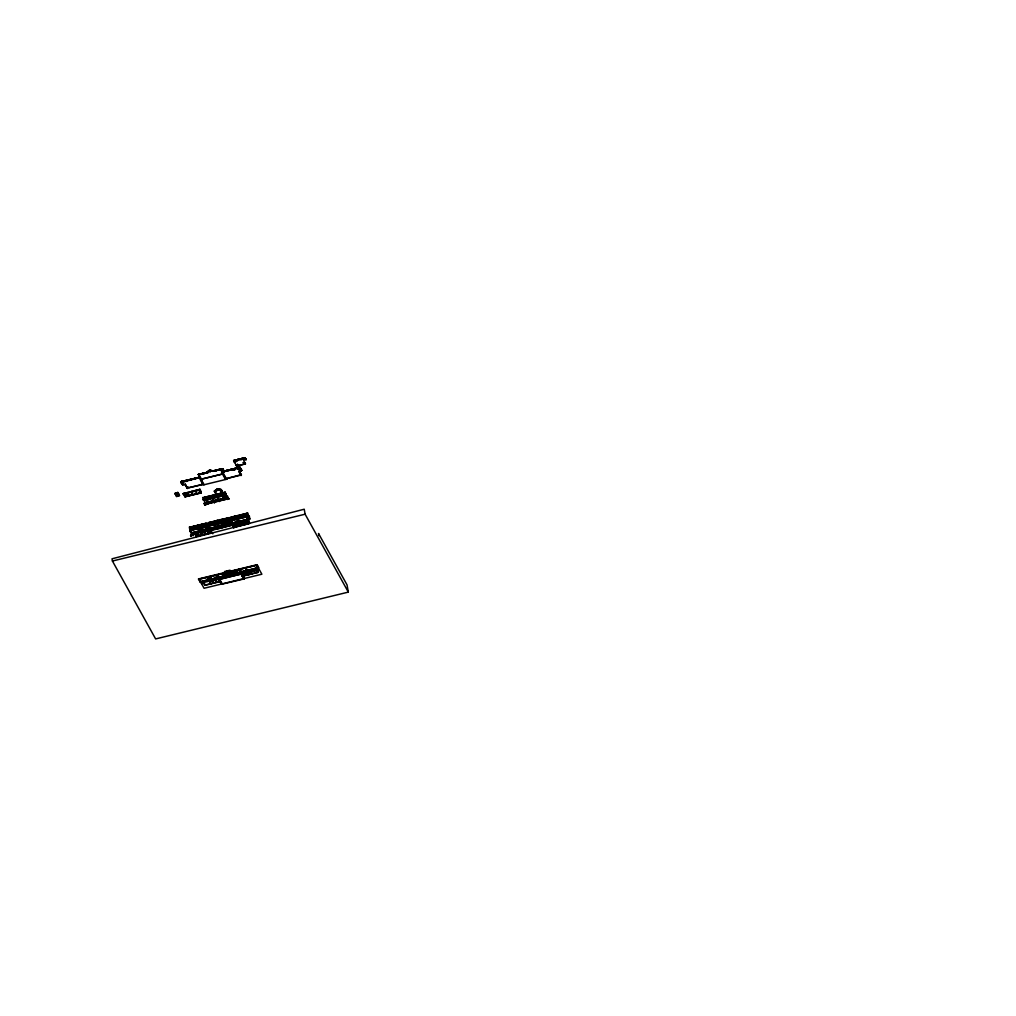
<?xml version="1.0" encoding="UTF-8"?>
<svg xmlns="http://www.w3.org/2000/svg" width="1016" height="1016" viewBox="0 0 1016 1016"><rect width="100%" height="100%" fill="white"/><g stroke="black" fill="none" stroke-linecap="round" stroke-linejoin="round"><path stroke-width="1.5" d="M199.657 524.802L200.762 527.139L199.111 527.533L198.691 525.196L199.403 525.031M202.54 524.256L203.238 524.104L203.657 526.44L202.006 526.821L201.587 524.497L202.552 524.091M214.922 521.094L215.938 521.018M221.882 519.405L222.91 519.328L223.329 521.653L221.666 522.046M234.912 516.395L235.61 516.242L236.029 518.566L234.379 518.96L233.959 516.623L234.925 516.23M246.469 513.588L247.18 513.423L247.587 515.76L245.936 516.153L245.516 513.817L246.482 513.423M210.287 471.741L209.626 471.907M218.542 522.605L218.542 523.519L218.529 522.402M218.338 521.449C217.145 522.694 220.37 524.345 219.189 523.367L219.342 521.449M218.618 523.037L217.132 523.786L216.662 521.195M209.753 471.297L210.274 471.716M218.046 521.068C221.513 520.065 215.786 521.602 219.456 521.221M219.316 520.916L218.186 521.195L218.923 520.967M223.812 495.402L224.346 498.373L222.428 492.912L224.841 492.328L227.52 499.389L228.867 499.059L228.194 497.522L208.204 502.285L209.118 501.421M214.821 500.113L213.843 501.256M218.186 521.627L218.757 523.354M218.529 522.338L218.554 523.494M218.465 523.1L218.491 522.923M220.586 526.72L220.967 528.066L208.153 530.466M184.963 481.089L183.185 481.076M185.128 484.251L187.312 488.251L187.516 487.553M218.961 521.399L219.697 523.1M219.215 522.77L219.697 523.202L219.202 522.516M219.57 522.503L219.519 523.253L219.05 521.386M183.109 493.814L183.591 493.306L184.861 496.875L201.231 492.887L200.025 489.318L183.109 493.814L200.025 489.318L201.181 492.747M185.572 492.824C184.429 493.116 187.173 493.941 186.779 496.405M186.055 493.166L186.538 492.595L187.744 496.164M187.516 492.468C186.119 492.544 189.357 494.03 188.659 495.833M195.199 490.487C194.031 490.576 196.939 492.519 196.355 493.916M199.2 489.953L200.177 491.833M213.22 470.954L221.463 468.986L222.199 470.408L221.12 468.859M191.681 534.467L192.088 535.229L190.983 536.054L190.589 535.356L192.532 533.616M190.589 535.343L192.57 533.768L192.075 535.165M190.983 536.067L192.926 534.327L190.881 532.409M209.702 470.268L206.515 472.567L209.626 470.256L213.322 470.954L209.575 470.04L206.502 472.554L207.734 472.186M246.126 459.74L245.085 457.873L233.604 460.565L236.601 466.039L245.466 463.88L243.51 460.286L246.113 459.651L245.072 457.784L234.048 460.451M233.782 460.883L234.493 460.337M233.909 461.112L235.141 460.172M233.998 461.277L235.585 460.045M234.086 461.429L237.782 459.473L234.429 462.051M234.213 461.658L236.69 459.765M234.302 461.823L237.122 459.638M234.594 462.369L238.671 459.232L241.922 459.232M234.683 462.521L240.424 458.838M236.284 465.404L237.528 464.452L237.934 465.62M236.372 465.557L237.388 464.668L237.744 465.671M236.499 465.785L237.122 465.087L237.363 465.76M216.129 494.271L214.351 491.058L217.475 488.823L221.107 489.407L222.885 492.62L220.409 492.138M216.179 494.335L214.401 491.122L217.526 488.925L221.259 489.699M214.503 491.35L217.64 489.115M214.617 491.541L217.691 489.217L221.374 489.903M214.719 491.731L217.792 489.407L221.539 490.195M214.833 491.935L217.996 489.547M214.884 492.023L218.008 489.801L221.64 490.385M182.804 484.784L181.153 481.584M180.835 481.965L181.572 481.508M180.962 482.206L182.156 481.394M181.089 482.435L182.829 481.254M181.166 482.549L182.601 481.216M181.292 482.79L184.569 480.911M181.356 482.905L183.223 481.635M181.483 483.133L183.718 481.622M181.546 483.248L183.959 481.609M182.321 484.657L185.433 484.645M186.83 487.655L187.973 486.867M186.957 487.883L187.769 487.172M187.02 487.998L184.937 484.264M218.402 520.814L219.088 520.649M207.963 502.679L208.877 503.491L227.419 498.996L226.72 497.573L205.308 502.882M221.475 526.834L222.326 527.736L233.464 524.815L222.199 527.495M190.97 530.441L189.865 531L190.729 532.524M233.794 460.527L234.709 460.286M234.76 460.286L236.245 459.88M237.465 459.638L239.192 459.118M240.157 458.978L241.656 458.559M244.285 457.962L241.503 458.648L245.593 458.724M177.825 492.455L175.006 493.382L176.721 496.532L179.591 495.605L177.825 492.468L175.019 493.408L176.746 496.519M175.235 493.789L178.041 492.862M175.451 494.182L178.257 493.243M175.666 494.576L178.473 493.636M175.882 494.97L178.689 494.03M176.098 495.351L178.905 494.411M176.314 495.745L179.121 494.805M176.53 496.138L179.337 495.198M230.861 469.9L234.239 468.871M233.617 460.654L245.085 457.873M198.311 474.548L206.82 472.542L198.285 474.409L200.33 474.497M209.652 470.37L213.017 471.183L223.164 468.947L224.244 471.881M207.848 472.669L198.717 474.777L199.085 476.021L198.285 474.409M209.677 470.497L213.081 471.297L223.164 468.947M199.441 478.117L203.149 484.81L200.431 477.33L180.683 481.736L183.49 481.127M180.785 481.813L199.339 477.609L181.394 482.498M241.706 470.51L240.03 467.258L221.513 471.805L239.865 467.309M180.988 481.965L200.431 477.33M222.974 471.856L221.513 471.767L240.03 467.258L236.741 468.262L238.239 468.897M221.666 472.25L239.713 467.868L241.148 470.141M223.469 473.735L201.041 479.247L223.469 473.799M223.825 474.155L225.463 479.387L221.755 472.707M238.811 471.678L241.77 470.408L240.398 469.824L240.716 470.662M203.124 484.251L188.557 487.794L203.111 484.416M225.438 478.841L240.97 474.739M225.374 478.93L241.452 474.942L240.322 474.472L240.576 475.158M203.822 484.81L226.949 479.184M200.393 491.782L200.736 492.912L185.128 496.71L184.023 493.306L183.642 494.017L199.25 490.22M186.499 496.087L200.685 492.646L199.631 489.522M203.454 497.522L206.096 496.875L208.686 503.542L206.032 504.19L203.949 500.278L206.591 499.643L208.877 503.491M211.595 495.541L206.299 496.837L206.82 499.796L212.09 498.31L206.781 499.593L208.229 502.577M211.925 495.465L216.357 494.386M222.58 495.973L217.234 497.269L216.7 494.297L222.047 493.001L223.901 498.361L222.542 495.77L217.195 497.065L219.418 501.447L218.275 500.177L213.804 501.205M213.982 496.875L213.678 495.148L212.471 495.427L212.789 497.167M216.751 494.398L218.402 494.005L218.745 495.922M219.989 495.63L219.634 493.687L221.285 493.306L221.628 495.224M204.191 497.611L205.511 497.294M207.086 496.9L208.394 496.583L208.737 498.335L208.344 496.799M210.299 497.764L210.033 496.24C212.217 494.487 211.468 500.151 211.341 495.795M212.725 495.567C214.617 495.262 211.43 495.973 213.119 497.269M215.062 496.646L214.757 495.071L215.557 494.983M216.941 494.513C220.256 493.865 215.265 494.779 217.297 496.1M219.837 493.801C223.152 493.166 218.161 494.081 220.193 495.402M222.949 493.052L224.257 492.735M211.366 496.151L210.033 496.24M205.575 497.904L204.381 498.183L205.588 497.916M213.589 495.948L212.865 496.113L213.601 495.973M214.884 495.63L215.621 495.452L214.973 495.706M221.209 494.094L220.015 494.373L221.221 494.119M223.139 493.624L224.333 493.344L223.215 493.7M212.979 496.43L213.424 497.053M223.253 493.928L223.914 494.5M203.111 499.542L225.641 493.979M225.692 494.233L203.136 499.694L225.73 494.386M216.852 497.142L212.458 498.424L216.852 497.142L219.037 501.536M206.629 499.847L203.949 500.278M222.961 495.871L225.374 495.287M222.593 497.065L225.463 496.38M209.715 501.714L213.411 500.697L214.605 502.615L212.42 498.221M223.863 498.158L213.538 501.51M204.013 503.403L207.924 502.031L205.27 502.679L206.032 504.609L204.686 504.939L204.013 503.403L205.448 503.555M228.867 499.059L226.847 497.853M205.461 504.33L204.686 504.939M208.839 503.288L228.778 498.577M190.03 527.304L190.817 526.948M190.97 527.075L191.681 526.91L192.088 529.247L190.436 529.641M193.611 526.44L192.913 526.593L193.332 528.942L194.983 528.536L194.564 526.199L193.865 526.364M196.507 525.742L195.809 525.894L196.228 528.244L197.879 527.837L197.447 525.501L196.761 525.666M205.181 523.634L204.483 523.786L204.902 526.136L206.54 525.729L206.121 523.392L205.423 523.558M209.461 522.58L210.16 522.415L210.579 524.751L208.928 525.145L209.131 522.491M212.344 521.881L213.055 521.716L213.462 524.053L211.811 524.447L211.404 522.11L212.103 521.945M214.998 521.246L214.287 521.411L214.706 523.748M221.679 522.059L221.259 519.709L221.958 519.557M224.854 518.846L224.142 519.011L224.561 521.36L226.212 520.954L225.793 518.617L225.095 518.782M228.219 518.02L228.917 517.868L229.337 520.192L227.673 520.586L227.266 518.249L227.965 518.096M231.775 517.169L231.064 517.335L231.496 519.671M232.016 517.093L232.727 516.941L233.134 519.278L231.483 519.659M237.554 515.76L236.855 515.925L237.274 518.274L238.912 517.868L238.493 515.531L237.795 515.696M240.449 515.061L239.738 515.226L240.157 517.563L241.808 517.169L241.389 514.82L240.69 514.998M243.332 514.363L242.634 514.515L243.053 516.865L244.704 516.458L244.285 514.121L243.586 514.287M195.923 525.958L197.371 525.602C199.225 528.13 195.148 529.298 195.999 526.009M198.806 525.259L200.266 524.904M201.701 524.561L203.149 524.205M208.623 522.872L210.071 522.516L210.426 524.764L209.956 522.808M211.506 522.173L212.966 521.818L213.322 524.065L212.852 522.11M216.129 523.227L214.998 523.659L214.541 521.551L215.862 521.119C215.989 526.161 216.916 520.167 214.592 521.64M219.697 520.37L222.186 525.145M221.374 519.773L222.821 519.43M225.717 518.719L224.257 519.074L224.638 521.233M227.381 518.325L228.829 517.97L229.184 520.217L228.714 518.262M235.521 516.344L234.074 516.687L234.455 518.846M238.417 515.633L236.957 515.988L237.35 518.147M244.196 514.236L242.748 514.591L243.129 516.738M193.218 526.834L194.386 526.466M199.009 525.424C202.844 524.612 198.285 529.958 199.072 525.564M201.892 524.726C203.632 523.24 204.445 527.228 202.184 526.567L201.841 524.65L202.222 526.656M208.813 523.05L209.982 522.668M211.709 522.338L212.865 521.97M216.51 521.195L218.605 520.675M218.846 520.624L220.942 520.116M221.336 520.014L226.631 518.731M227.571 518.49L228.74 518.122M230.873 517.703L236.169 516.42M236.55 516.318L247.345 513.702M190.449 528.231L191.656 527.952M193.421 527.583L194.539 527.253M197.434 526.555L196.342 527.126M199.123 526.136L200.317 525.844M202.082 525.488L203.213 525.145M204.902 524.726L206.108 524.447M208.94 523.748L210.134 523.469M211.823 523.05L213.03 522.757M214.719 522.338L215.913 522.059M221.679 520.649L222.885 520.37M225.768 519.659L224.65 520.001M227.698 519.189L228.892 518.909M231.496 518.262L232.689 517.982M234.391 517.563L235.585 517.284M237.35 516.915L238.481 516.572M240.17 516.153L241.364 515.874M244.259 515.175L243.129 515.506M245.948 514.756L247.155 514.477M212.446 523.227L212.636 524.091M227.19 519.646L229.603 519.062M227.228 519.849L229.641 519.265M191.846 529.107L190.729 529.552L190.221 527.418L191.592 527.012L191.859 529.12M193.51 528.676L194.843 528.561L194.488 526.313L193.027 526.669L193.561 528.764M208.877 523.177L209.22 525.069L210.35 524.637M211.773 522.478L212.103 524.358L213.233 523.938M223.177 521.665L221.971 521.97L221.628 520.078M227.635 518.617L227.978 520.51L229.108 520.078M231.559 519.557L231.178 517.398L232.639 517.042C234.607 519.366 230.556 520.751 231.432 517.601M238.684 517.754L237.554 518.173L237.109 516.077M244.221 514.591C245.77 516.153 242.38 518.185 242.888 514.68M245.885 514.083L246.228 516.077L247.447 515.772M214.706 523.735L216.357 523.354M219.926 523.1L221.272 522.77L221.793 523.621M189.332 527.05L189.941 530.454L217.449 523.913L219.519 527.469M221.044 523.202L248.336 516.28L249.86 519.024C242.227 521.919 240.932 522.275 241.351 521.03M201.524 527.875L200.914 524.472L198.222 525.12L198.819 528.536L201.587 527.85M207.112 526.517L206.502 523.113L201.206 524.396L201.816 527.812L207.112 526.517L208.534 529.095L207.074 526.313M221.45 522.935L220.853 519.62L216.421 520.7L216.967 524.167L221.399 523.1L222.377 524.98M221.856 522.948L227.241 521.678L226.543 518.236L221.247 519.532L222.136 523.316M229.946 520.979L227.533 521.564L226.924 518.147L229.337 517.563L231.292 523.265M247.866 516.623L237.071 519.24L236.461 515.836L247.256 513.207L249.161 518.96L199.962 530.581M199.009 528.739L201.714 528.079M222.072 523.202L227.368 521.919M199.149 528.968L201.841 528.32M221.628 523.558L227.508 522.148M199.276 529.209L201.968 528.549M221.64 523.659L227.635 522.389M199.403 529.438L202.095 528.79M237.185 520.23L236.652 519.138M221.933 524.04L227.762 522.618M199.53 529.679L202.235 529.019M222.059 524.269L227.889 522.846M237.452 520.573L238.595 522.834M202.654 529.184C193.624 530.352 206.032 531.063 201.778 527.609M222.186 524.497L228.016 523.088M217.513 525.767L216.611 524.002M222.326 524.739L228.156 523.316M229.845 523.189L231 522.656M202.908 529.654L199.669 530.657L208.369 528.65M228.282 523.558L218.097 526.021M231.026 522.783L228.651 523.57L231.064 522.986M199.796 530.733L191.935 532.867L199.885 530.898M198.793 528.333L200.089 530.67L201.066 530.797M218.3 526.39L222.783 525.577L222.491 524.739M227.063 521.462L228.448 523.989L222.428 525.247M249.161 518.96L238.366 521.576L237.033 519.036M189.941 530.454L191.465 533.21L193.98 532.536M241.071 521.17L200.266 530.797L201.016 531.965M194.107 532.714L196.151 536.537L211.684 532.765M200.533 531.292L241.198 521.411M246.748 519.722L247.51 519.913L247.244 518.49M241.325 521.64L200.635 531.457M194.945 533.044C193.637 533.044 196.85 534.238 196.621 536.194L201.981 534.67L196.621 536.194M244.462 521.818L247.498 521.081L247.256 519.201M200.673 532.46L241.452 521.881M247.231 520.598L247.307 518.224M192.138 534.149L192.278 534.911M241.986 522.034L247.371 520.725M191.44 535.813L191.021 534.975L191.91 534.34M195.186 533.616L200.635 532.257M200.927 532.181L201.701 532.003M204.495 531.317C200.889 532.105 205.334 531.089 205.003 534.149L202.298 534.81L200.965 532.397M205.181 530.974L207.328 530.631L208.28 533.349L210.845 532.524L208.242 533.146M210.566 529.793L220.561 527.05M232.575 524.535L232.194 523.253M233.197 524.345C244.373 522.719 231.737 523.43 233.502 525.018M238.163 523.177L247.459 520.878M192.722 534.594L194.78 533.946M201.613 531.838L195.161 533.413L241.63 522.338L240.932 520.941M203.911 531.457L203.848 529.958M204.419 529.819L205.296 531.343L206.705 530.784L208.28 533.349M208.242 530.619L209.499 530.098M220.713 527.596L209.982 529.933M222.059 527.266L232.499 524.256L232.639 525.209M237.376 521.805L238.252 523.329L243.307 522.11M200.508 532.028L201.13 532.689L200.889 531.927M239.128 523.735L243.738 522.542L241.186 523.164M247.828 521.538L244.437 522.3L247.802 521.627M201.384 533.146L202.298 534.81M233.731 527.812C230.429 524.688 235.56 523.519 234.582 526.961L237.198 526.123L234.582 526.961M237.223 526.326C234.29 524.116 238.138 523.037 237.515 526.25L240.132 525.399L237.515 526.25M239.281 523.862L238.798 524.332L240.449 523.545M211.214 530.835L210.096 531.317L211.214 530.835L212.789 533.794M232.537 525.653L239.344 523.977M193.18 535.75L192.964 534.238M197.104 535.127L198.311 534.822M197.18 535.305L198.438 535.076M202.26 534.606L205.003 534.149M203.264 530.098L205.257 533.87L208.077 533.4L205.283 534.086L203.949 531.66M240.424 525.336L243.116 524.675L240.462 525.539L239.446 523.583L240.462 525.539M248.425 521.157L248.844 523.507L243.446 524.815L242.468 523.062L243.408 524.612L248.806 523.291M248.018 523.938L234.15 527.38M211.734 533.095L210.795 531.152M234.163 527.647L232.994 525.539M112.42 561.023L305.118 514.21L348.323 592.112L155.626 638.924L112.42 561.023L112.027 558.8L304.228 509.219L305.118 514.21M198.628 579.247L227.266 572.529L198.679 579.336M228.498 571.995L257.023 565.074L258.547 567.817L256.045 568.427M228.549 572.084L257.073 565.163M207.607 577.507L210.312 576.847M228.244 576.466L225.73 572.91M228.549 572.262L227.152 572.326M226.174 572.91L230.162 571.83M207.747 577.736L210.439 577.088M230.67 571.97L235.966 570.687M226.86 573.151L229.362 572.541M236.233 571.144L230.353 572.554L236.106 570.916M207.874 577.977L210.566 577.317M208.001 578.206L210.706 577.545M230.53 572.795L236.36 571.386M208.128 578.434L210.833 577.787M230.657 573.037L236.487 571.614M208.255 578.675L210.96 578.015M230.797 573.265L236.614 571.856M226.631 574.535L225.26 572.846M230.924 573.494L236.753 572.084M208.521 579.145L211.214 578.485M226.784 574.815L226.72 575.488M231.051 573.735L236.88 572.313M227.787 574.827L230.289 574.218M231.089 573.875L230.34 572.452M231.712 573.837L237.007 572.554M217.678 577.507L200.317 581.901M217.97 577.444L219.304 577.291M237.528 572.694L220.561 576.809L221.31 578.155M240.805 571.894L243.294 571.462M258.242 567.665L244.64 571.144M200 581.825L258.674 567.576L257.086 564.706L198.412 578.968L200.165 582.003L202.667 581.393M202.844 581.711L203.124 581.05M209.131 580.047L249.796 570.179M256.223 568.744L255.346 568.363M209.271 580.288L249.923 570.408M250.05 570.636L208.979 580.555L208.356 579.45L211.633 578.65L214.071 583.032M203.098 582.181L205.397 585.14M209.525 580.758L250.177 570.878M256.476 569.214L257.62 572.452M250.317 571.106L209.525 581.546L207.531 577.151M203.327 582.587L251.917 570.738M256.705 569.62L252.781 570.535L253.238 571.348L256.553 570.548M201.473 583.59L203.543 583.082M251.244 571.5L219.062 579.425M257.2 570.052L259.271 569.544M256.489 570.42L253.162 570.624M211.176 583.73L209.791 582.016L210.795 583.832M248.171 572.58L249.187 572.338L247.828 572.529L248.945 574.561M251.168 571.856C255.067 570.789 247.282 572.643 250.876 571.919L251.841 573.85M242.418 574.218L243.878 574.002L242.481 574.332M248.006 572.859L247.383 573.011L248.069 572.986M204.686 585.153L220.053 581.419L221.793 584.34M220.878 581.508L204.851 585.33L202.501 581.216M242.265 576.313L258.229 572.364L255.74 568.261M221.005 581.749L221.78 584.073M221.729 584.225L244.335 578.866L241.478 573.722M188.278 480.06L192.532 479.222L190.703 479.247M244.234 457.975L245.199 458.025M243.395 458.165L245.326 458.254M242.57 458.356L245.466 458.483M242.011 458.483L245.542 458.648M241.668 459.448L238.709 459.321L241.109 459.804M237.808 467.805L238.646 467.69M237.236 467.944L237.909 467.906M236.652 468.084L237.426 468.059M236.08 468.224L236.931 468.211M235.496 468.363L236.385 468.351M234.632 468.579L235.814 468.49M234.061 468.719L234.95 468.694M233.477 468.859L234.366 468.846M232.893 468.998L233.858 468.986M232.321 469.138L233.375 469.138M231.458 469.341L232.88 469.29M230.873 469.494L234.81 469.9M230.302 469.633L231.661 469.659M220.548 468.998L222.872 469.024L223.952 471.945M229.718 469.773L231.165 469.798M219.964 469.138L222.009 469.227M229.146 469.913L230.683 469.951M219.393 469.278L221.424 469.367M228.27 470.116L230.188 470.103M218.808 469.43L220.853 469.519M227.698 470.256L229.337 470.319M218.237 469.57L220.269 469.659M227.114 470.395L228.765 470.459M217.361 469.773L219.697 469.798M226.543 470.535L228.181 470.599M225.666 470.751L227.609 470.738M225.387 470.827L226.733 470.941M215.049 470.332L217.094 470.421M223.939 471.17L225.577 471.221M214.186 470.548L216.51 470.56M223.355 471.31L225.006 471.361M213.601 470.687L215.646 470.776M222.491 471.526L224.422 471.513M213.322 470.764L215.075 470.916M221.92 471.665L223.558 471.716M206.096 472.516L208.128 472.605M205.511 472.656L207.556 472.745M204.94 472.796L206.972 472.885M202.908 473.291L204.953 473.38M202.336 473.431L204.381 473.52M201.46 473.634L203.797 473.659M200.889 473.774L202.933 473.862M198.869 474.269L200.901 474.358M198.501 477.355L200.139 477.406M197.929 477.495L199.568 477.545M197.053 477.698L198.984 477.685M196.482 477.85L198.12 477.901M195.898 477.99L197.549 478.041M195.326 478.13L196.964 478.18M194.742 478.269L196.393 478.32M193.878 478.473L195.809 478.46M193.294 478.612L194.945 478.663M192.722 478.752L194.361 478.815M192.138 478.892L193.789 478.955M191.567 479.031L193.192 479.095M190.119 479.387L191.529 479.425M189.548 479.527L190.856 479.552M188.963 479.666L190.195 479.679M188.1 479.882L189.522 479.819M187.516 480.022L188.519 480.009M186.36 480.301L187.376 480.619M185.788 480.441L186.969 481.216M184.912 480.657L186.093 480.568M184.341 480.797L185.23 480.771M181.737 481.419L182.562 481.305M239.433 467.449L240.182 467.55M238.951 467.589L240.322 467.779M238.455 467.741L240.449 468.02M237.122 468.427L240.97 468.947M237.49 468.579L241.033 469.062M240.106 469.697L241.541 470.002M240.856 470.014L241.681 470.23M232.334 469.455L234.747 469.786M239.852 474.269L241.173 474.447M240.221 474.421L241.3 474.675M218.072 489.903L221.755 490.576M218.173 490.093L221.806 490.677M242.938 462.598L245.021 463.017M243.688 462.953L245.237 463.41M244.678 463.982L244.45 463.309L245.262 463.842M244.45 463.309L245.453 463.791L236.601 466.039M215.786 496.443L215.684 494.64L214.503 494.932L214.821 496.672M223.279 494.601L222.999 493.077L224.231 492.798M225.984 520.84L225.73 519.074M207.416 498.462L207.137 496.938L208.356 496.646M205.74 498.869L205.562 497.205M204.546 499.199L204.254 497.637L205.473 497.357M241.376 475.043L239.179 471.043L241.211 475.094M238.773 471.195L240.995 475.615M221.412 468.795L222.161 470.141M247.828 516.42L249.123 518.757M247.333 515.62L247.028 513.613L245.631 513.88L246.024 516.039M224.536 475.425L226.657 479.26M247.244 518.579L247.472 519.252M247.345 519.633L249.53 523.57L248.92 520.154M247.193 520.395L248.844 523.507M243.865 516.496L243.637 515.391M244.539 522.554L244.094 521.741M238.43 515.988L238.671 517.716M243.154 524.878L242.176 523.126M224.841 492.328L226.212 494.792M240.843 520.967L241.49 522.135M237.833 516.776L238.087 517.906M240.259 521.106L240.906 522.275M228.041 499.262L227.559 496.037M239.687 521.246L240.335 522.415M239.103 521.386L239.751 522.554M238.531 521.525L239.179 522.694M220.662 489.547L222.314 492.519M209.575 470.04L210.083 470.967M235.547 516.7C237.287 518.096 233.477 520.408 234.328 516.89M239.09 523.532L240.17 525.602M236.791 521.945L237.477 523.519M236.22 522.084L236.868 523.253M220.586 494.309L220.751 495.224L220.637 494.259M217.475 488.823L218.224 490.195M235.636 522.224L236.284 523.392M235.064 522.376L235.712 523.545M235.128 523.685L234.607 522.668M232.054 518.173L232.308 519.303M233.909 522.656L234.556 523.824M218.592 495.948L218.211 494.246M233.324 522.795L233.972 523.964M256.68 564.871L261.874 574.218L204.064 588.264L198.869 578.917M217.691 495.021L217.894 495.948L217.742 494.957M256.476 565.264L257.937 567.906M214.884 490.944L216.535 493.928M231.356 520.421L233.363 524.04M230.696 520.56L232.207 523.126M233.21 525.094L232.778 524.18M233.401 525.437L234.404 527.24M230.403 520.624L231.864 523.126M231.623 523.265L232.207 524.32M229.908 520.776L231.331 523.342M231.953 524.447L221.945 526.91L222.326 527.736M232.499 525.45L233.705 527.609M256.172 568.185L258.356 572.122L242.989 575.856L244.513 578.599M216.179 496.519L216.205 497.281M231.013 523.354L231.661 524.523M256.096 569.303L257.835 572.452M214.757 495.071L215.506 494.894L215.824 496.507M228.308 519.366L228.498 520.23M230.429 523.494L231.076 524.662M229.857 523.634L230.505 524.802M229.273 523.773L229.921 524.942M227.495 521.36L228.879 523.85M227.114 521.449L228.41 523.786M228.702 523.913L229.349 525.082M215.341 500.342L218.186 499.542L218.364 500.329M228.117 524.053L228.765 525.221M226.492 521.602L227.787 523.938M226.073 520.967L224.854 521.259L224.523 519.379M212.814 497.522L212.916 498.081M225.133 519.862L225.336 520.954M227.546 524.192L228.194 525.361M225.908 521.741L227.203 524.078M226.962 524.332L227.609 525.501M213.563 500.774L214.605 502.615M225.336 521.881L226.631 524.218M198.577 474.345L199.326 475.679M212.09 498.31L214.122 502.221M226.39 524.472L227.038 525.64M199.962 477.291L204.114 484.734M224.752 522.021L226.047 524.358M225.806 524.612L226.454 525.78M222.847 519.786L223.088 521.551M224.18 522.16L225.476 524.497M225.234 524.751L225.882 525.92M223.596 522.3L224.892 524.637M249.758 569.722L250.8 571.195M250.901 571.779L252.057 573.862M249.568 569.76L250.406 571.284M224.65 524.904L225.298 526.072M249.568 569.963L250.215 571.132M223.025 522.44L224.32 524.777M224.079 525.043L224.726 526.212M222.441 522.58L223.736 524.916M248.996 570.103L249.644 571.271M223.495 525.183L224.142 526.351M248.412 570.243L249.06 571.411M221.818 522.732L223.164 525.056M222.504 524.84L223.571 526.491M247.828 570.382L248.488 571.551M219.608 519.875L220.243 523.354M221.018 523.037L222.987 526.631M245.681 567.88L246.266 568.935L245.3 567.969M245.453 567.88L246.075 568.985M246.367 569.519L246.951 570.573M248.018 572.491L249.161 574.561M221.628 525.361L222.415 526.771M221.056 525.501L221.831 526.91M246.101 570.802L246.888 572.135M220.612 525.882L221.259 527.05M217.462 520.395L218.097 523.875M245.516 570.941L246.215 572.3M204.953 498.119L205.105 498.996M219.901 525.793L220.675 527.19M244.945 571.094L245.593 572.262M219.316 525.932L220.104 527.329M244.361 571.233L245.008 572.402M199.238 490.131L200.736 492.912M246.215 575.043L245.415 573.621C249.428 572.732 242.786 574.053 245.135 573.697L245.923 575.12M243.789 571.373L244.437 572.541M216.916 523.9L218.948 527.609M216.967 524.167L218.262 526.186M243.205 571.513L243.853 572.681M217.665 525.907L217.945 526.542L209.944 528.663M205.499 504.736L208.686 503.542M217.716 526.58L218.364 527.749M242.634 571.652L243.281 572.821M217.145 526.72L217.792 527.888M242.049 571.792L242.697 572.961M216.56 526.86L217.208 528.028M239.992 569.265L242.214 573.278M239.674 569.278L241.224 572.059M241.795 573.113L242.189 573.811L231.013 576.529L229.781 574.51M243.383 575.97L242.341 574.078L241.186 574.37L243.751 579.006M214.592 524.497L216.637 528.168M239.395 569.354L243.091 576.034M214.44 524.523L215.735 526.86M239.103 569.417L240.64 572.198L238.544 569.608M215.405 527.139L216.052 528.307M238.811 569.493L241.059 573.557M241.478 574.294L244.043 578.93M214.821 527.291L215.468 528.46M239.738 572.351L240.386 573.519M214.249 527.431L214.897 528.599M239.166 572.491L239.814 573.659M213.665 527.571L214.312 528.739M238.582 572.63L239.23 573.799M213.093 527.71L213.741 528.879M238.011 572.77L238.658 573.938M212.509 527.85L213.157 529.019M236.144 570.205L237.604 572.846M235.915 570.192L238.176 574.256M235.75 570.293L237.223 572.935M209.499 523.659L209.69 524.726M212.585 529.158L211.963 528.168M236.855 573.049L237.503 574.218M235.217 570.598L236.512 572.935M211.353 528.13L212.001 529.298M236.271 573.189L236.919 574.357M234.632 570.738L235.928 573.075M211.43 529.438L210.579 528.295M235.699 573.329L236.347 574.497M234.061 570.878L235.356 573.215M210.198 528.409L210.845 529.577M235.115 573.481L235.763 574.65M185.306 484.188L187.617 488.582M208.521 525.971L209.944 528.536M233.477 571.017L234.772 573.354M209.652 528.612L210.236 529.654M234.442 573.443L235.28 574.954M209.334 528.625L207.861 526.11M232.905 571.157L234.201 573.494M207.569 526.174L210.083 530.708M210.388 531.254L211.277 532.854M233.959 573.761L234.607 574.929M205.943 523.646L204.775 524.015L205.169 525.856M210.058 531.114L210.884 532.727M232.321 571.297L233.617 573.634M208.471 528.828L209.08 529.946M233.388 573.9L234.036 575.069M231.75 571.437L233.045 573.773M207.886 528.968L208.534 530.136M232.804 574.04L233.451 575.208M231.165 571.589L232.461 573.926M207.315 529.107L207.963 530.276M230.492 571.17L229.959 570.217L224.472 571.551L225.006 572.503M232.219 574.18L232.88 575.348M180.683 481.686L182.626 484.924M230.594 571.729L231.889 574.065M230.454 571.576L230.873 572.326M206.731 529.247L207.366 530.835M230.137 571.602L230.505 572.516M231.216 573.735L232.397 575.666M206.159 529.387L206.807 530.555M229.743 572.046L231.712 575.628M205.575 529.526L206.223 530.695M229.438 572.478L231.14 575.767M229.21 572.668L230.048 574.192M202.578 525.336L202.832 526.466M205.003 529.679L205.651 530.847M227.216 570.878L230.378 576.567M229.21 574.65L229.984 576.047M228.625 574.789L229.667 576.859L218.491 579.565L218.097 578.866M183.642 494.017L185.128 496.71M227.089 573.189L227.94 574.7M228.054 574.929L228.829 576.326M201.816 527.812L202.692 529.387M226.733 573.138L227.711 574.891M201.486 527.672L202.781 530.009L202.095 530.352M201.295 527.723L202.59 530.06M202.692 530.238L203.34 531.406M200.711 527.863L202.857 531.724M227.114 575.399L225.641 572.745L226.543 574.561M227.774 576.605L226.682 574.84M200.139 528.003L202.184 531.685M226.441 575.577L227.089 576.745M199.555 528.142L201.739 532.206M225.869 575.716L226.517 576.885M198.984 528.282L200.279 530.619M200.279 530.822L201.092 532.473M225.285 575.856L225.933 577.037M197.282 525.755L196.177 526.263M198.819 528.536L199.657 529.908M198.501 528.396L199.415 530.187M199.631 530.441L200.279 531.762M201.054 533.019L202.019 534.873M223.317 573.494L224.612 575.831M224.714 576.009L225.361 577.177M223.177 573.519L224.472 575.869M196.799 526.745L197.041 527.875M224.041 575.97L224.879 577.482M177.127 492.697L178.88 495.821M223.558 576.288L224.206 577.456M222.974 576.428L223.622 577.596M222.402 576.567L223.05 577.736M175.704 493.166L177.457 496.291M221.818 576.707L222.466 577.875M221.145 576.669L221.983 578.193M220.091 577.126L220.739 578.295M194.729 532.778L199.923 531.101L199.923 530.377M219.507 577.266L220.154 578.434M191.491 527.164L190.398 527.66M218.935 577.405L219.583 578.574M217.157 574.815L218.669 577.533L216.56 574.904M222.364 584.2L219.951 579.831L218.796 580.111L219.685 581.724M216.84 574.827L219.1 578.891M219.659 579.907L222.072 584.264M219.177 579.399L220.409 581.622M216.268 574.967L219.977 581.647M215.976 575.043L217.513 577.812M192.138 532.905L192.951 534.467M215.709 575.158L217.945 579.171M190.602 530.327L191.935 532.867M192.329 533.819L192.507 534.784M216.611 577.964L217.259 579.133M216.04 578.104L216.827 579.438M191.453 534.594L191.872 535.419M191.249 534.848L191.656 535.623M215.456 578.244L216.154 579.603M214.884 578.396L215.532 579.565M215.633 579.73L216.967 582.155M190.805 535.165L191.224 536.004M215.43 579.78L216.776 582.193M214.3 578.536L214.947 579.704M213.728 578.675L214.376 579.844M213.944 580.149L213.144 578.815M212.573 578.955L213.271 580.314M210.414 576.453L211.379 578.18L208.102 578.98L207.137 577.24M210.198 576.44L211.188 578.231M212.357 580.352L213.906 583.133M210.033 576.542L211.506 579.196M213.678 583.12L211.417 579.234M210.02 576.72L211.315 579.057M209.448 576.859L211.582 580.72M208.864 576.999L210.909 580.682M208.293 577.139L210.426 581M207.302 577.151L208.293 578.93M208.559 579.399L209.169 580.504M209.982 581.965L211.011 583.832M203.479 582.092L205.232 585.229M199.238 579.158L200.711 581.812M192.519 494.894L191.351 491.426L190.817 491.935L191.364 491.528L192.519 495.008M186.69 496.303L185.522 492.836M222.58 469.087L223.672 472.021M222.301 469.163L223.38 472.084M200.66 478.79L202.197 482.968M186.385 480.492L186.766 481.52M183.172 483.718L183.477 484.569M237.655 464.236L238.125 465.569M237.554 465.709L237.261 464.884L236.779 465.9M200.266 493.128L199.022 489.661M348.323 592.112L347.04 584.899L318.529 533.476L318.922 535.711M241.694 470.446L239.903 467.652M241.313 471.068L239.789 468.325M249.25 515.607L249.86 519.024M247.726 512.864L248.336 516.28M246.799 515.747L246.596 514.642L246.761 515.798M243.713 515.366L243.916 516.445M240.83 516.077L241.021 517.144L240.779 516.014M240.106 515.493C239.179 518.579 243.294 517.347 241.249 515.023L239.852 515.29L240.233 517.449M237.985 521.678L232.816 523.189M235.001 517.411L235.204 518.605M226.898 496.024L227.52 499.389M221.221 469.036L221.336 469.71M225.311 491.973L225.755 494.5M224.752 494.475L224.396 492.531L222.758 492.938L223.101 494.868M224.32 492.646L224.6 494.487L224.206 492.938M221.107 493.547L221.399 495.11M225.184 519.798L225.387 520.992M219.748 493.763L220.066 495.503M222.491 521.691L222.288 520.497L222.479 521.665M216.852 494.462L217.17 496.202M220.815 520.192L221.399 523.1M220.154 519.532L220.828 523.24M219.57 520.586L220.002 522.986M220.967 528.066L209.791 530.771M219.367 519.976L219.939 523.469M213.665 495.135L213.804 497.002L213.487 495.389M217.754 520.37L218.376 523.837M214.414 502.145L214.211 502.717M216.865 520.332L217.538 524.04M211.773 497.624L211.43 495.681L209.779 496.087L210.121 498.018M210.947 497.65L210.744 496.938M215.329 522.199L215.532 523.38M214.02 521.284L214.478 524.726M208.89 498.323L208.534 496.392L206.883 496.786L207.239 498.729M207.886 497.357L208.051 498.361M205.994 499.021L205.651 497.091L204 497.497L204.343 499.428M205.448 497.497L205.702 498.881M204.991 498.056L205.169 499.059M209.55 523.596L209.753 524.789M198.679 474.51L198.793 475.183M202.756 497.459L203.213 499.974M199.974 490.512L200.469 492.379M199.542 489.61L199.822 491.211M199.365 489.788L199.53 490.665M205.511 524.586L205.715 525.767M199.733 525.983L199.936 527.177M193.954 527.393L194.158 528.574M192.303 532.994L192.392 534.327L192.126 532.841M191.059 528.091L191.262 529.273M190.983 530.479L191.465 533.21M208.458 497.192L207.277 497.472L208.471 497.218M211.353 496.494L210.16 496.773L211.366 496.519M218.326 494.805L217.132 495.084L218.338 494.83M197.929 525.196L190.03 527.114L190.64 530.53L198.539 528.612L197.929 525.196M216.04 520.789L207.95 522.757L208.559 526.174L216.649 524.205L216.04 520.789M236.08 515.925L230.784 517.207L231.394 520.624L236.69 519.341L236.08 515.925M206.045 523.507L204.584 523.862C203.899 527.063 207.963 526.085 205.981 523.583M246.571 569.481L247.942 571.97L246.571 569.481M215.24 495.643L215.417 496.532L215.265 495.567M178.156 496.037L176.441 492.925L178.168 496.049"/></g></svg>
